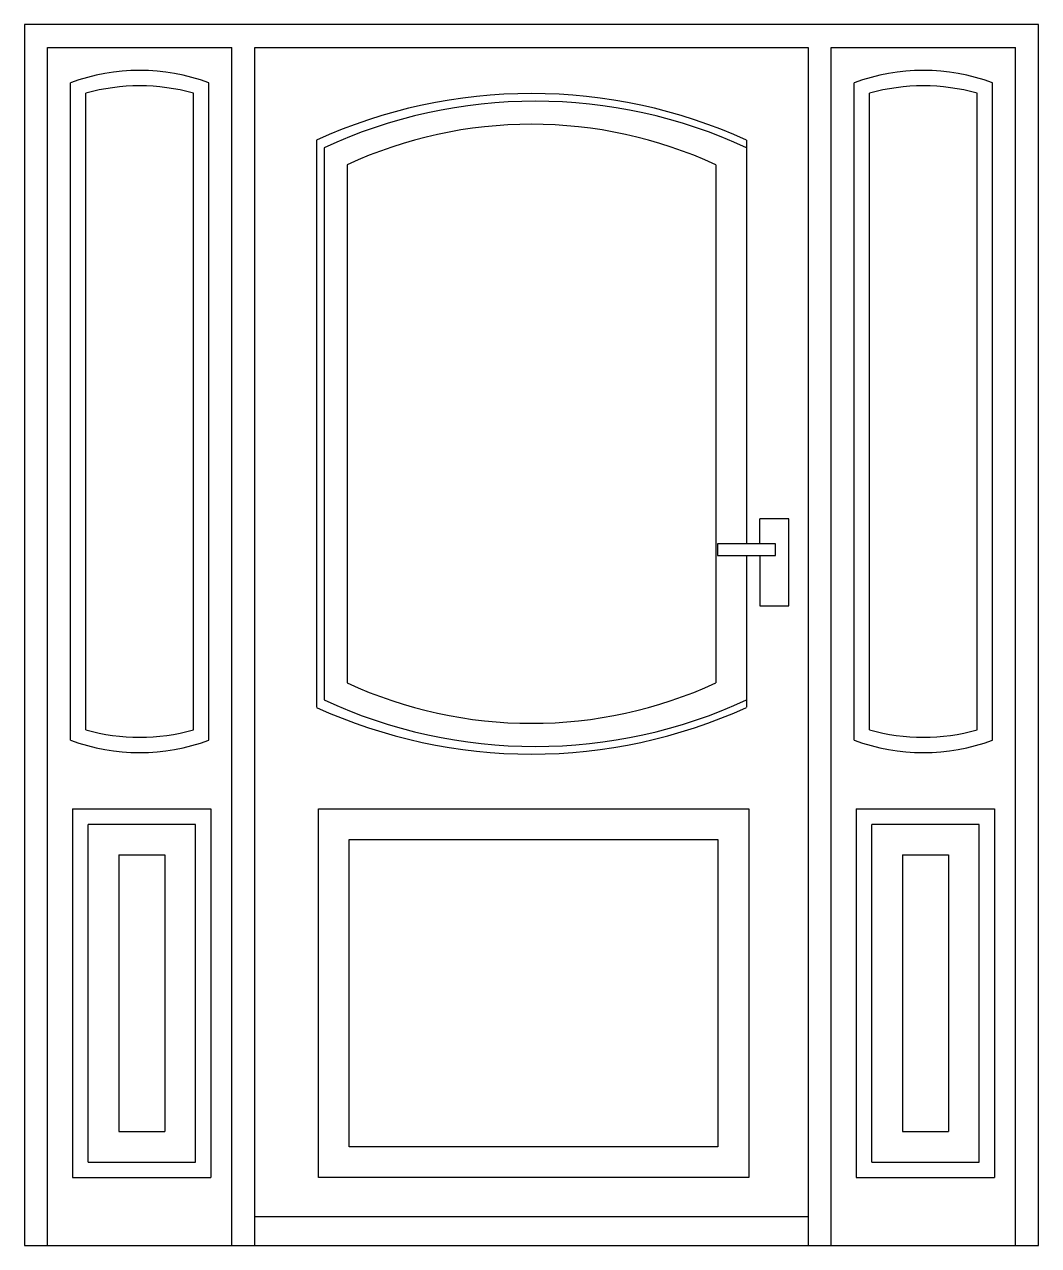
# Model space of a CAD drawing. Header units: millimetres. Extents: x -740.61 to -738.86, y 1747.63 to 1749.73.
import ezdxf

# ---------------------------------------------------------------- set-up
doc = ezdxf.new("R2010")
doc.units = ezdxf.units.MM
doc.header["$LTSCALE"] = 10
doc.layers.add('Portas', color=2, linetype='Continuous')

msp = doc.modelspace()

# ---------------------------------------------------------------- linework, layer by layer
at = {"layer": 'Portas'}
for p, q in [((-740.6066, 1749.73), (-740.6066, 1747.63)), ((-738.8632, 1749.73), (-740.6066, 1749.73)), ((-738.8632, 1747.63), (-738.8632, 1749.73)), ((-740.6066, 1747.63), (-738.8632, 1747.63))]:
    msp.add_line(p, q, dxfattribs=at)
at = {"layer": 'Portas', "color": 1}
for p, q in [((-740.567, 1749.6904), (-740.25, 1749.6904)), ((-740.567, 1747.63), (-740.567, 1749.6904)), ((-740.25, 1747.63), (-740.25, 1749.6904)), ((-740.2104, 1747.63), (-740.2104, 1749.6904)), ((-740.2104, 1749.6904), (-739.2594, 1749.6904)), ((-739.2594, 1749.6904), (-739.2594, 1747.63)), ((-739.2198, 1749.6904), (-738.9028, 1749.6904)), ((-739.2198, 1747.63), (-739.2198, 1749.6904)), ((-738.9028, 1747.63), (-738.9028, 1749.6904)), ((-740.5273, 1748.499), (-740.5273, 1749.6296)), ((-740.2896, 1748.499), (-740.2896, 1749.6296)), ((-739.1802, 1748.499), (-739.1802, 1749.6296)), ((-738.9424, 1748.499), (-738.9424, 1749.6296)), ((-740.5009, 1748.5168), (-740.5009, 1749.6118)), ((-740.316, 1748.5168), (-740.316, 1749.6118)), ((-739.1538, 1748.5168), (-739.1538, 1749.6118)), ((-738.9689, 1748.5168), (-738.9689, 1749.6118)), ((-740.1047, 1749.5308), (-740.1047, 1748.5556)), ((-740.0915, 1749.518), (-740.0915, 1748.5684)), ((-739.3651, 1749.5308), (-739.3651, 1748.8367)), ((-740.0519, 1749.4887), (-740.0519, 1748.5977)), ((-739.4179, 1749.4887), (-739.4179, 1748.5977)), ((-739.3424, 1748.8367), (-739.3424, 1748.88)), ((-739.2924, 1748.88), (-739.3424, 1748.88)), ((-739.2924, 1748.73), (-739.2924, 1748.88)), ((-739.4154, 1748.8367), (-739.4154, 1748.8167)), ((-739.3154, 1748.8367), (-739.4154, 1748.8367)), ((-739.3154, 1748.8167), (-739.3154, 1748.8367)), ((-739.4154, 1748.8167), (-739.3154, 1748.8167)), ((-739.3651, 1748.8167), (-739.3651, 1748.5556)), ((-739.3424, 1748.8167), (-739.3424, 1748.73)), ((-739.3424, 1748.73), (-739.2924, 1748.73)), ((-740.5237, 1748.3809), (-740.286, 1748.3809)), ((-740.5237, 1748.3809), (-740.5237, 1747.7469)), ((-740.286, 1748.3809), (-740.286, 1747.7469)), ((-740.1011, 1747.7469), (-740.1011, 1748.3809)), ((-740.1011, 1748.3809), (-739.3614, 1748.3809)), ((-739.3614, 1748.3809), (-739.3614, 1747.7469)), ((-739.1765, 1748.3809), (-738.9388, 1748.3809)), ((-739.1765, 1748.3809), (-739.1765, 1747.7469)), ((-738.9388, 1748.3809), (-738.9388, 1747.7469)), ((-740.4973, 1748.3545), (-740.3124, 1748.3545)), ((-740.4973, 1747.7734), (-740.4973, 1748.354)), ((-740.3124, 1747.7734), (-740.3124, 1748.354)), ((-739.1501, 1748.3545), (-738.9652, 1748.3545)), ((-739.1501, 1747.7734), (-739.1501, 1748.354)), ((-738.9652, 1747.7734), (-738.9652, 1748.354)), ((-740.0482, 1747.7998), (-740.0482, 1748.3281)), ((-740.0482, 1748.3281), (-739.4143, 1748.3281)), ((-739.4143, 1748.3281), (-739.4143, 1747.7998)), ((-740.4445, 1748.3017), (-740.3652, 1748.3017)), ((-740.4445, 1748.3017), (-740.4445, 1747.8262)), ((-740.3652, 1748.3017), (-740.3652, 1747.8262)), ((-739.0973, 1748.3017), (-739.018, 1748.3017)), ((-739.0973, 1748.3017), (-739.0973, 1747.8262)), ((-739.018, 1748.3017), (-739.018, 1747.8262)), ((-740.4445, 1747.8262), (-740.3652, 1747.8262)), ((-739.0973, 1747.8262), (-739.018, 1747.8262)), ((-739.4143, 1747.7998), (-740.0482, 1747.7998)), ((-740.4973, 1747.7734), (-740.3124, 1747.7734)), ((-739.1501, 1747.7734), (-738.9652, 1747.7734)), ((-740.5237, 1747.7469), (-740.286, 1747.7469)), ((-739.3614, 1747.7469), (-740.1011, 1747.7469)), ((-739.1765, 1747.7469), (-738.9388, 1747.7469)), ((-740.2104, 1747.68), (-739.2594, 1747.68))]:
    msp.add_line(p, q, dxfattribs=at)
for centre, radius, start, end in [((-740.4085, 1749.3074), 0.3434, 69.7475, 110.2525), ((-739.0613, 1749.3074), 0.3434, 69.7475, 110.2525), ((-740.4085, 1749.2783), 0.346, 74.5034, 105.4966), ((-739.0613, 1749.2783), 0.346, 74.5034, 105.4966), ((-739.7349, 1748.7199), 0.8912, 65.4824, 114.5176), ((-739.7283, 1748.7328), 0.8651, 65.1742, 114.8259), ((-739.7349, 1748.8013), 0.7569, 65.243, 114.757), ((-739.7349, 1749.285), 0.7569, 245.243, 294.757), ((-739.7283, 1749.3535), 0.8651, 245.1741, 294.8258), ((-739.7349, 1749.3664), 0.8912, 245.4824, 294.5176), ((-740.4085, 1748.8502), 0.346, 254.5034, 285.4966), ((-739.0613, 1748.8502), 0.346, 254.5034, 285.4966), ((-740.4085, 1748.8212), 0.3434, 249.7475, 290.2525), ((-739.0613, 1748.8212), 0.3434, 249.7475, 290.2525)]:
    msp.add_arc(centre, radius, start, end, dxfattribs=at)

doc.saveas('drawing.dxf')
